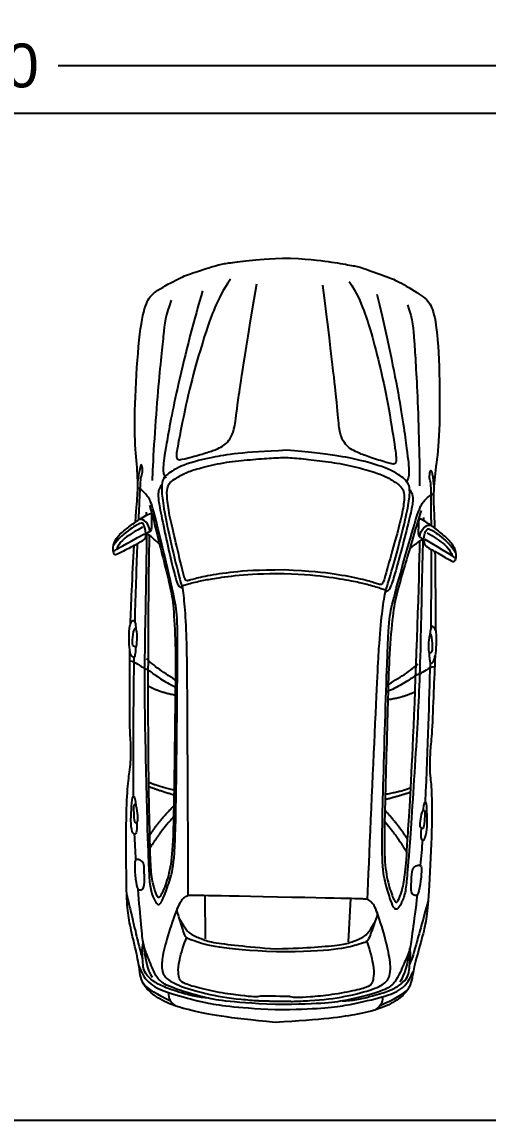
# Model space of a CAD drawing. Header units: millimetres. Extents: x 1205.7 to 1284.3, y 625.1 to 651.5.
# Drawn here: x 1211.171 to 1213.084, y 641.948 to 646.457 of the extents above; entities that cross this region are included whole.
import ezdxf

# ---------------------------------------------------------------- set-up
doc = ezdxf.new("R2010")
doc.units = ezdxf.units.MM
doc.layers.add('dimension', color=251, linetype='Continuous')
doc.styles.get("Standard").update_dxf_attribs({"font": 'arial.ttf'})
doc.dimstyles.new('MY STYLE', dxfattribs={"dimtxt": 0.18, "dimasz": 0.18, "dimexe": 0.18, "dimexo": 0.0625, "dimgap": 0.09, "dimtad": 0, "dimtih": 1, "dimtoh": 1, "dimzin": 0, "dimdsep": 46, "dimtxsty": 'Standard', "dimcen": 0.09, "dimadec": 0, "dimazin": 0, "dimtfac": 1, "dimtofl": 0, "dimtmove": 0, "dimatfit": 3, "dimfxl": 1, "dimtolj": 1, "dimtzin": 0, "dimarcsym": 0})

# ---------------------------------------------------------------- blocks, each defined once
blk = doc.blocks.new('*D9')
at = {"layer": 'Defpoints', "color": 0, "ltscale": 0.01, "transparency": 16777216}
for p in [(1213.4951, 646.277), (1208.4968, 646.1015), (1213.4951, 646.1006)]:
    blk.add_point(p, dxfattribs=at)
at = {"layer": 'dimension', "color": 0, "lineweight": -2, "ltscale": 0.01, "transparency": 16777216}
for p, q in [((1208.4968, 646.164), (1208.4968, 646.457)), ((1213.4951, 646.1631), (1213.4951, 646.457)), ((1208.6768, 646.277), (1210.6725, 646.277)), ((1213.3151, 646.277), (1211.3194, 646.277))]:
    blk.add_line(p, q, dxfattribs=at)
at = {"layer": 'dimension', "color": 0, "ltscale": 0.01, "transparency": 16777216}
for points in [[(1208.6768, 646.307), (1208.6768, 646.247), (1208.4968, 646.277)], [(1213.3151, 646.307), (1213.3151, 646.247), (1213.4951, 646.277)]]:
    blk.add_solid(points, dxfattribs=at)
at = {"layer": 'dimension', "color": 0, "ltscale": 0.01, "transparency": 16777216, "insert": (1210.9959, 646.277), "char_height": 0.18, "attachment_point": 5}
blk.add_mtext('\\A1;5.00', dxfattribs=at)

msp = doc.modelspace()

# ---------------------------------------------------------------- linework, layer by layer
for p, q in [((1205.691, 646.0822), (1216.2917, 646.0822)), ((1205.691, 641.9485), (1216.2917, 641.9485))]:
    msp.add_line(p, q)
for points in [[(1211.9212, 642.8697), (1211.9231, 642.6918)], [(1212.519, 642.8577), (1212.5099, 642.68)]]:
    msp.add_lwpolyline(points)
for points, knots in [([(1212.8662, 644.2822), (1212.8837, 644.2721), (1212.9358, 644.2422), (1212.9421, 644.2398), (1212.9487, 644.2435), (1212.9544, 644.2698), (1212.9433, 644.3085), (1212.9142, 644.3398), (1212.8783, 644.3684), (1212.8645, 644.3789), (1212.8627, 644.4464), (1212.8578, 644.4919), (1212.8647, 644.6033), (1212.8838, 644.715), (1212.8873, 644.9517), (1212.877, 645.1975), (1212.8537, 645.2957), (1212.8219, 645.3288), (1212.7191, 645.3915), (1212.6719, 645.4101), (1212.5602, 645.4511), (1212.5334, 645.4555), (1212.4473, 645.4715), (1212.3666, 645.4816), (1212.2727, 645.4877), (1212.1786, 645.4853), (1212.0976, 645.4785), (1212.011, 645.4659), (1211.9839, 645.4627), (1211.8707, 645.4262), (1211.8228, 645.4095), (1211.7175, 645.3509), (1211.6845, 645.3191), (1211.6572, 645.2219), (1211.6371, 644.9767), (1211.6311, 644.7401), (1211.6457, 644.6277), (1211.6481, 644.5161), (1211.6414, 644.4709), (1211.6369, 644.4035), (1211.6227, 644.3936), (1211.5857, 644.3664), (1211.5554, 644.3363), (1211.5428, 644.2981), (1211.5474, 644.2716), (1211.5538, 644.2676), (1211.5602, 644.2698), (1211.6135, 644.2976), (1211.6313, 644.307), (1211.6281, 644.2478), (1211.6219, 644.119), (1211.6177, 644.0251), (1211.6163, 643.985), (1211.6154, 643.9826), (1211.6121, 643.9699), (1211.6111, 643.9458), (1211.6113, 643.9257), (1211.6114, 643.9095), (1211.6121, 643.8924), (1211.6137, 643.8795), (1211.6132, 643.8281), (1211.6147, 643.7275), (1211.6128, 643.5541), (1211.6192, 643.4954), (1211.6175, 643.4099), (1211.6137, 643.386), (1211.6027, 643.3028), (1211.5981, 643.1558), (1211.5998, 642.8837), (1211.6052, 642.7963), (1211.6202, 642.7227), (1211.6501, 642.5974), (1211.6551, 642.5523), (1211.6615, 642.5172), (1211.6911, 642.4761), (1211.7492, 642.4349), (1211.8487, 642.3984), (1212.0141, 642.3672), (1212.2098, 642.3496), (1212.406, 642.3594), (1212.5725, 642.3839), (1212.6734, 642.4164), (1212.7331, 642.4552), (1212.7643, 642.495), (1212.7721, 642.5299), (1212.7789, 642.5748), (1212.8139, 642.6988), (1212.8317, 642.7717), (1212.8407, 642.8588), (1212.8533, 643.1307), (1212.8545, 643.2777), (1212.8469, 643.3612), (1212.8441, 643.3853), (1212.8458, 643.4708), (1212.8545, 643.5292), (1212.8596, 643.7026), (1212.8651, 643.803), (1212.8667, 643.8543), (1212.8688, 643.8672), (1212.8702, 643.8843), (1212.871, 643.9004), (1212.8719, 643.9205), (1212.8719, 643.9446), (1212.8691, 643.9575), (1212.8684, 643.9599), (1212.8685, 644.0001), (1212.8681, 644.094), (1212.867, 644.2229), (1212.8662, 644.2822)], [18.626463, 18.626463, 18.626463, 18.626463, 19.37991, 20.37991, 21.37991, 22.37991, 23.37991, 24.37991, 25.066303, 25.066303, 25.066303, 26.053027, 27.053027, 28.053027, 29.053027, 30.053027, 31.053027, 32.053027, 33.053027, 34.053027, 35.053027, 36.053027, 37.053027, 38.053027, 38.053027, 38.053027, 39.053027, 40.053027, 41.053027, 42.053027, 43.053027, 44.053027, 45.053027, 46.053027, 47.053027, 48.053027, 49.053027, 50.053027, 51.039751, 51.039751, 51.039751, 51.726145, 52.726145, 53.726145, 54.726145, 55.726145, 56.726145, 57.479591, 57.479591, 57.479591, 58.106055, 58.679768, 58.679768, 58.679768, 58.973241, 59.973241, 59.973241, 59.973241, 60.776927, 60.776927, 60.776927, 61.649618, 62.649618, 63.649618, 64.649618, 65.649618, 66.649618, 67.649618, 68.649618, 69.649618, 70.649618, 71.649618, 72.649618, 73.649618, 74.649618, 75.649618, 76.649618, 77.649618, 77.649618, 77.649618, 78.649618, 79.649618, 80.649618, 81.649618, 82.649618, 83.649618, 84.649618, 85.649618, 86.649618, 87.649618, 88.649618, 89.649618, 90.649618, 91.649618, 92.649618, 93.649618, 94.522309, 94.522309, 94.522309, 95.325994, 95.325994, 95.325994, 96.325994, 96.619467, 96.619467, 96.619467, 97.193181, 97.819644, 97.819644, 97.819644, 97.819644]), ([(1211.6505, 644.4127), (1211.6517, 644.4399), (1211.6581, 644.5727), (1211.659, 644.588), (1211.6674, 644.6055), (1211.6652, 644.6413), (1211.6568, 644.6432), (1211.6464, 644.5742)], [1.781116, 1.781116, 1.781116, 1.781116, 2, 3, 4, 5, 6, 6, 6, 6]), ([(1212.8514, 644.3886), (1212.8512, 644.4158), (1212.8501, 644.5488), (1212.8498, 644.5641), (1212.8422, 644.5819), (1212.8458, 644.6177), (1212.8543, 644.6192), (1212.8619, 644.5498)], [1.781116, 1.781116, 1.781116, 1.781116, 2, 3, 4, 5, 6, 6, 6, 6]), ([(1211.6828, 644.3571), (1211.682, 644.2327), (1211.6726, 643.8403), (1211.6744, 643.5986), (1211.6866, 643.0786), (1211.6931, 642.9634), (1211.6956, 642.9006), (1211.7132, 642.8531), (1211.7259, 642.833), (1211.7385, 642.8311), (1211.7543, 642.8653), (1211.7806, 642.9372), (1211.799, 643.0148), (1211.8048, 643.2725), (1211.8108, 643.9272), (1211.8083, 644.039), (1211.7895, 644.1263), (1211.7367, 644.3502), (1211.7023, 644.488), (1211.6861, 644.5107), (1211.6601, 644.541), (1211.6466, 644.5431)], [-18.788522, -18.788522, -18.788522, -18.788522, -18, -17, -16, -15, -14, -13, -12, -11, -10, -9, -8, -7, -6, -5, -4, -3, -2, -1, 0, 0, 0, 0]), ([(1211.7453, 644.5559), (1211.7304, 644.5407), (1211.7295, 644.5067), (1211.7354, 644.4667), (1211.7614, 644.3432), (1211.788, 644.2239), (1211.8061, 644.1573), (1211.8143, 644.1404), (1211.8209, 644.1367), (1211.8267, 644.1348), (1211.8292, 644.1343)], [0, 0, 0, 0, 1, 2, 3, 4, 5, 6, 7, 7.470475, 7.470475, 7.470475, 7.470475]), ([(1212.8168, 644.3344), (1212.8126, 644.2101), (1212.8063, 643.8176), (1212.7948, 643.5761), (1212.7618, 643.057), (1212.7506, 642.9422), (1212.7456, 642.8795), (1212.7261, 642.8327), (1212.7127, 642.8132), (1212.7, 642.8118), (1212.6855, 642.8466), (1212.6621, 642.9195), (1212.6469, 642.9978), (1212.6514, 643.2555), (1212.6717, 643.9099), (1212.6787, 644.0215), (1212.7009, 644.108), (1212.7627, 644.3296), (1212.8026, 644.4659), (1212.8196, 644.488), (1212.8469, 644.5172), (1212.8605, 644.5187)], [-18.788522, -18.788522, -18.788522, -18.788522, -18, -17, -16, -15, -14, -13, -12, -11, -10, -9, -8, -7, -6, -5, -4, -3, -2, -1, 0, 0, 0, 0]), ([(1212.7624, 644.5355), (1212.7766, 644.5197), (1212.7761, 644.4857), (1212.7686, 644.446), (1212.7377, 644.3236), (1212.7063, 644.2055), (1212.6856, 644.1397), (1212.6767, 644.1231), (1212.6699, 644.1197), (1212.6641, 644.118), (1212.6616, 644.1176)], [0, 0, 0, 0, 1, 2, 3, 4, 5, 6, 7, 7.470475, 7.470475, 7.470475, 7.470475]), ([(1211.6952, 644.4729), (1211.7181, 644.3881), (1211.7587, 644.2191), (1211.785, 644.1196), (1211.7959, 644.033), (1211.8028, 643.8551), (1211.8002, 643.7062), (1211.7981, 643.511), (1211.7939, 643.1666), (1211.7875, 643.0153), (1211.7677, 642.93), (1211.7401, 642.8633), (1211.7301, 642.8598), (1211.7232, 642.8725), (1211.7074, 642.9172), (1211.6983, 642.9918), (1211.6966, 643.1096), (1211.6876, 643.4638), (1211.6908, 644.1921), (1211.6953, 644.3485)], [0, 0, 0, 0, 1, 2, 3, 4, 5, 6, 7, 8, 9, 10, 11, 12, 13, 14, 15, 16, 16.995847, 16.995847, 16.995847, 16.995847]), ([(1212.8091, 644.4505), (1212.7828, 644.3668), (1212.7354, 644.1995), (1212.7051, 644.1011), (1212.6908, 644.0151), (1212.6768, 643.8375), (1212.6734, 643.6887), (1212.6677, 643.4936), (1212.658, 643.1493), (1212.6584, 642.9978), (1212.6748, 642.9118), (1212.6997, 642.8441), (1212.7095, 642.8401), (1212.7169, 642.8526), (1212.7345, 642.8966), (1212.7466, 642.9708), (1212.753, 643.0884), (1212.7762, 643.442), (1212.8022, 644.1698), (1212.8039, 644.3263)], [0, 0, 0, 0, 1, 2, 3, 4, 5, 6, 7, 8, 9, 10, 11, 12, 13, 14, 15, 16, 16.995847, 16.995847, 16.995847, 16.995847]), ([(1211.6369, 644.4035), (1211.6435, 644.408), (1211.6701, 644.4259), (1211.7006, 644.4422), (1211.7026, 644.4383), (1211.7032, 644.4264), (1211.7037, 644.4145), (1211.7039, 644.3707), (1211.6975, 644.3642), (1211.6787, 644.3562), (1211.6779, 644.3489), (1211.6779, 644.3357), (1211.6645, 644.3259), (1211.6639, 644.3244), (1211.6371, 644.3101), (1211.6313, 644.307)], [13.686393, 13.686393, 13.686393, 13.686393, 14, 15, 16, 16, 16, 17, 18, 19, 20, 21, 22, 23, 23.246554, 23.246554, 23.246554, 23.246554]), ([(1212.8645, 644.3789), (1212.8582, 644.3837), (1212.8323, 644.4026), (1212.8024, 644.4201), (1212.8003, 644.4163), (1212.7992, 644.4044), (1212.7982, 644.3925), (1212.7963, 644.3488), (1212.8024, 644.342), (1212.8208, 644.3333), (1212.8214, 644.3259), (1212.8209, 644.3127), (1212.8339, 644.3024), (1212.8344, 644.3009), (1212.8605, 644.2856), (1212.8662, 644.2822)], [13.686393, 13.686393, 13.686393, 13.686393, 14, 15, 16, 16, 16, 17, 18, 19, 20, 21, 22, 23, 23.246554, 23.246554, 23.246554, 23.246554]), ([(1211.635, 643.9927), (1211.6353, 644.0024), (1211.6384, 644.1205), (1211.6425, 644.2306), (1211.6461, 644.3149)], [0.9515423, 0.9515423, 0.9515423, 0.9515423, 1, 1.5477522, 1.5477522, 1.5477522, 1.5477522]), ([(1212.8499, 643.9683), (1212.8501, 643.978), (1212.8517, 644.0962), (1212.852, 644.2063), (1212.8518, 644.2907)], [0.9515423, 0.9515423, 0.9515423, 0.9515423, 1, 1.5477522, 1.5477522, 1.5477522, 1.5477522]), ([(1211.8279, 644.1423), (1211.8323, 644.1166), (1211.8387, 644.0637), (1211.8467, 643.935), (1211.8488, 643.7361), (1211.8519, 643.0354), (1211.8525, 642.8688)], [0, 0, 0, 0, 1, 2, 3, 3.81504, 3.81504, 3.81504, 3.81504]), ([(1212.6632, 644.1255), (1212.6578, 644.1001), (1212.6493, 644.0475), (1212.6361, 643.9192), (1212.6261, 643.7206), (1212.5949, 643.0205), (1212.5876, 642.8541)], [0, 0, 0, 0, 1, 2, 3, 3.81504, 3.81504, 3.81504, 3.81504]), ([(1211.6163, 643.985), (1211.6183, 643.9909), (1211.6242, 643.9985), (1211.6315, 644.0019), (1211.6351, 643.9934), (1211.6376, 643.9842), (1211.6386, 643.968), (1211.6387, 643.9658)], [12.293472, 12.293472, 12.293472, 12.293472, 13, 14, 15, 16, 16.142439, 16.142439, 16.142439, 16.142439]), ([(1212.8684, 643.9599), (1212.8666, 643.9658), (1212.861, 643.9737), (1212.8539, 643.9774), (1212.8499, 643.969), (1212.847, 643.96), (1212.8454, 643.9438), (1212.8452, 643.9416)], [12.293472, 12.293472, 12.293472, 12.293472, 13, 14, 15, 16, 16.142439, 16.142439, 16.142439, 16.142439]), ([(1211.6384, 643.892), (1211.6378, 643.8809), (1211.6356, 643.8549), (1211.632, 643.8485), (1211.6253, 643.8475), (1211.6167, 643.8585), (1211.6141, 643.8763), (1211.6137, 643.8795)], [6.407262, 6.407262, 6.407262, 6.407262, 7, 8, 9, 10, 10.196314, 10.196314, 10.196314, 10.196314]), ([(1212.8425, 643.8679), (1212.8427, 643.8568), (1212.8438, 643.8306), (1212.8471, 643.8241), (1212.8538, 643.8229), (1212.8629, 643.8335), (1212.8662, 643.8512), (1212.8667, 643.8543)], [6.407262, 6.407262, 6.407262, 6.407262, 7, 8, 9, 10, 10.196314, 10.196314, 10.196314, 10.196314]), ([(1211.6423, 643.1701), (1211.6425, 643.1656), (1211.6433, 643.1373), (1211.6403, 643.1206), (1211.6263, 643.1205), (1211.6162, 643.16), (1211.6198, 643.2168), (1211.6213, 643.237), (1211.6228, 643.2573), (1211.6251, 643.2816), (1211.6347, 643.2757), (1211.6367, 643.2594), (1211.6382, 643.2398)], [3.823935, 3.823935, 3.823935, 3.823935, 4, 5, 6, 7, 8, 8, 8, 9, 10, 10.949305, 10.949305, 10.949305, 10.949305]), ([(1212.8097, 643.1467), (1212.8093, 643.1422), (1212.8073, 643.114), (1212.8097, 643.0971), (1212.8237, 643.0965), (1212.8354, 643.1355), (1212.834, 643.1924), (1212.8334, 643.2127), (1212.8327, 643.233), (1212.8314, 643.2574), (1212.8215, 643.2519), (1212.8189, 643.2356), (1212.8166, 643.2161)], [3.823935, 3.823935, 3.823935, 3.823935, 4, 5, 6, 7, 8, 8, 8, 9, 10, 10.949305, 10.949305, 10.949305, 10.949305]), ([(1211.6015, 642.8728), (1211.6203, 642.7965), (1211.6543, 642.6444), (1211.662, 642.6241), (1211.6667, 642.6102)], [0, 0, 0, 0, 1, 1.945427, 1.945427, 1.945427, 1.945427]), ([(1212.2112, 642.4222), (1212.013, 642.4321), (1211.919, 642.4504), (1211.7766, 642.4933), (1211.7342, 642.5202), (1211.7137, 642.5518), (1211.6825, 642.6321), (1211.668, 642.6682), (1211.6629, 642.7273), (1211.6522, 642.8395), (1211.6476, 642.8967)], [0, 0, 0, 0, 1, 2, 3, 4, 5, 6, 7, 7.82143, 7.82143, 7.82143, 7.82143]), ([(1212.7934, 642.8737), (1212.7866, 642.8167), (1212.7714, 642.7051), (1212.7638, 642.6462), (1212.748, 642.6107), (1212.7135, 642.5318), (1212.6918, 642.501), (1212.6484, 642.4758), (1212.5044, 642.4386), (1212.4097, 642.4241), (1212.2112, 642.4222)], [-7.82143, -7.82143, -7.82143, -7.82143, -7, -6, -5, -4, -3, -2, -1, 0, 0, 0, 0]), ([(1212.2201, 642.8639), (1211.8845, 642.8706), (1211.8525, 642.8711), (1211.8384, 642.8636), (1211.8149, 642.8403), (1211.7711, 642.7135), (1211.7454, 642.6173), (1211.7444, 642.565), (1211.7564, 642.5331), (1211.8034, 642.5028), (1211.9231, 642.4655), (1212.0345, 642.4467), (1212.1196, 642.4402), (1212.1422, 642.4386)], [0, 0, 0, 0, 1, 2, 3, 4, 5, 6, 7, 8, 9, 10, 10.417084, 10.417084, 10.417084, 10.417084]), ([(1212.2809, 642.4358), (1212.3035, 642.4365), (1212.3888, 642.4396), (1212.5008, 642.454), (1212.622, 642.4864), (1212.6701, 642.5148), (1212.6834, 642.5462), (1212.6845, 642.5985), (1212.6626, 642.6957), (1212.624, 642.8241), (1212.6015, 642.8483), (1212.5877, 642.8563), (1212.5557, 642.8571), (1212.2201, 642.8639)], [-10.417084, -10.417084, -10.417084, -10.417084, -10, -9, -8, -7, -6, -5, -4, -3, -2, -1, 0, 0, 0, 0]), ([(1212.8385, 642.848), (1212.8167, 642.7725), (1212.7766, 642.6219), (1212.7682, 642.602), (1212.7628, 642.5882)], [0, 0, 0, 0, 1, 1.945427, 1.945427, 1.945427, 1.945427])]:
    msp.add_open_spline(points, degree=3, knots=knots)
for points, degree in [([(1212.0272, 645.4007), (1211.9963, 645.3587), (1211.9582, 645.2758), (1211.9315, 645.2037), (1211.8842, 645.0502), (1211.8435, 644.8872), (1211.8075, 644.7012), (1211.8026, 644.6669), (1211.813, 644.6582), (1211.8288, 644.6606), (1211.9081, 644.6815), (1211.9576, 644.6976), (1211.9898, 644.7113), (1212.0104, 644.7259), (1212.0312, 644.7523), (1212.0449, 644.7914), (1212.0552, 644.8822), (1212.0771, 645.0303), (1212.1348, 645.3819)], 3), ([(1211.9126, 645.3534), (1211.8796, 645.2444), (1211.8012, 644.9359), (1211.7599, 644.7011), (1211.748, 644.6236), (1211.7526, 644.5953), (1211.7627, 644.5854)], 3), ([(1212.5145, 645.3909), (1212.5437, 645.3477), (1212.5785, 645.2634), (1212.6023, 645.1902), (1212.6434, 645.0349), (1212.6775, 644.8704), (1212.706, 644.6831), (1212.7095, 644.6487), (1212.6988, 644.6404), (1212.6831, 644.6435), (1212.6047, 644.6675), (1212.5559, 644.6856), (1212.5243, 644.7005), (1212.5043, 644.716), (1212.4845, 644.7432), (1212.4724, 644.7828), (1212.4657, 644.874), (1212.4499, 645.0228), (1212.4063, 645.3765)], 3), ([(1211.7842, 645.3147), (1211.7605, 645.2531), (1211.7537, 645.187), (1211.7287, 644.963), (1211.7062, 644.6311), (1211.7061, 644.5739)], 3), ([(1212.6271, 645.339), (1212.6558, 645.2288), (1212.7217, 644.9174), (1212.7536, 644.6811), (1212.7623, 644.6033), (1212.7566, 644.5751), (1212.7461, 644.5657)], 3), ([(1212.7538, 645.2953), (1212.7751, 645.2327), (1212.7792, 645.1665), (1212.7952, 644.9416), (1212.8044, 644.6091), (1212.8022, 644.5519)], 3), ([(1212.2569, 644.6982), (1212.0773, 644.6908), (1211.94, 644.67), (1211.8124, 644.6334), (1211.7575, 644.592), (1211.7477, 644.5759), (1211.7422, 644.5399), (1211.7518, 644.4665), (1211.7754, 644.3434), (1211.8203, 644.1632), (1211.8259, 644.1421), (1211.8284, 644.1418), (1211.841, 644.1468), (1211.9085, 644.1636), (1211.9512, 644.1711), (1212.052, 644.186), (1212.1618, 644.1932), (1212.2467, 644.1923)], 3), ([(1212.2467, 644.1923), (1212.3316, 644.1898), (1212.4411, 644.1782), (1212.5412, 644.1592), (1212.5836, 644.1501), (1212.6503, 644.1305), (1212.6627, 644.125), (1212.6652, 644.1253), (1212.6717, 644.1461), (1212.7237, 644.3244), (1212.7523, 644.4464), (1212.7647, 644.5194), (1212.7608, 644.5556), (1212.7516, 644.572), (1212.6984, 644.6156), (1212.5724, 644.6573), (1212.436, 644.6836), (1212.2569, 644.6982)], 3), ([(1212.247, 644.2069), (1212.138, 644.2069), (1212.0319, 644.1987), (1211.9255, 644.1823), (1211.8634, 644.1661), (1211.8499, 644.1618), (1211.8423, 644.1649), (1211.836, 644.1767), (1211.8014, 644.3288), (1211.7776, 644.422), (1211.7657, 644.5039), (1211.7661, 644.5448), (1211.7779, 644.5661), (1211.8023, 644.5841), (1211.8513, 644.6109), (1211.8975, 644.6242), (1212.0004, 644.6495), (1212.0954, 644.6589), (1212.1904, 644.6667), (1212.2355, 644.6688), (1212.2563, 644.6684)], 3), ([(1212.2563, 644.6684), (1212.2771, 644.6679), (1212.3221, 644.6641), (1212.4166, 644.6525), (1212.5112, 644.6392), (1212.6129, 644.6098), (1212.6586, 644.5947), (1212.7065, 644.566), (1212.7301, 644.547), (1212.7411, 644.5252), (1212.7398, 644.4844), (1212.7247, 644.403), (1212.6971, 644.3109), (1212.6565, 644.1602), (1212.6497, 644.1487), (1212.6421, 644.146), (1212.6287, 644.1507), (1212.5673, 644.1694), (1212.4616, 644.1901), (1212.3559, 644.2025), (1212.247, 644.2069)], 3), ([(1211.6964, 644.3645), (1211.6932, 644.3992), (1211.6721, 644.4157), (1211.654, 644.415)], 3), ([(1211.6827, 644.4323), (1211.6827, 644.4366), (1211.6826, 644.4408), (1211.6826, 644.4449)], 3), ([(1212.8199, 644.4095), (1212.8201, 644.4138), (1212.8203, 644.418), (1212.8206, 644.4221)], 3), ([(1211.6794, 644.3539), (1211.678, 644.3753), (1211.67, 644.3994), (1211.6588, 644.4005), (1211.6242, 644.3833), (1211.5641, 644.3344), (1211.547, 644.3074)], 3), ([(1211.6658, 644.3827), (1211.6128, 644.3526), (1211.5783, 644.3274), (1211.5637, 644.305), (1211.5606, 644.2921)], 3), ([(1212.8036, 644.3423), (1212.8081, 644.3768), (1212.8299, 644.3925), (1212.8479, 644.3911)], 3), ([(1212.8201, 644.331), (1212.8223, 644.3523), (1212.8313, 644.3761), (1212.8425, 644.3768), (1212.8764, 644.3582), (1212.9345, 644.3069), (1212.9505, 644.2793)], 3), ([(1211.5457, 644.2839), (1211.5606, 644.2921), (1211.593, 644.3123), (1211.6742, 644.355)], 3), ([(1211.7361, 644.3133), (1211.6954, 644.3504), (1211.6828, 644.3571)], 2), ([(1212.7618, 644.2928), (1212.8039, 644.3282), (1212.8168, 644.3344)], 2), ([(1212.9509, 644.2558), (1212.9363, 644.2645), (1212.9048, 644.286), (1212.8253, 644.3319)], 3), ([(1212.8348, 644.3593), (1212.8865, 644.3271), (1212.92, 644.3005), (1212.9337, 644.2776), (1212.9363, 644.2645)], 3), ([(1211.6252, 643.91), (1211.625, 643.8988), (1211.6277, 643.8928), (1211.6384, 643.8914), (1211.6418, 643.8929), (1211.6431, 643.9495), (1211.6382, 643.9738), (1211.6286, 643.9601), (1211.6253, 643.9212), (1211.6252, 643.91)], 3), ([(1212.8565, 643.8853), (1212.8562, 643.8741), (1212.8533, 643.8683), (1212.8425, 643.8673), (1212.8392, 643.8689), (1212.8401, 643.9255), (1212.846, 643.9496), (1212.855, 643.9355), (1212.8568, 643.8965), (1212.8565, 643.8853)], 3), ([(1211.6135, 643.8342), (1211.6271, 643.8328), (1211.6486, 643.8194), (1211.6742, 643.8022), (1211.6742, 643.8016), (1211.6836, 643.8), (1211.6941, 643.7925), (1211.7463, 643.7547), (1211.7843, 643.734), (1211.8087, 643.7226)], 3), ([(1211.629, 643.2774), (1211.6284, 643.5137), (1211.6294, 643.6939), (1211.6321, 643.8499)], 3), ([(1211.8089, 643.7495), (1211.7832, 643.7671), (1211.735, 643.7954), (1211.6928, 643.8338), (1211.6821, 643.8426)], 3), ([(1212.6665, 643.7323), (1212.6928, 643.7489), (1212.7421, 643.7752), (1212.7859, 643.8119), (1212.7969, 643.8203)], 3), ([(1212.8273, 643.2534), (1212.8374, 643.4895), (1212.8435, 643.6695), (1212.8472, 643.8256)], 3), ([(1212.8651, 643.8091), (1212.8514, 643.8083), (1212.8294, 643.7957), (1212.8031, 643.7795), (1212.8031, 643.779), (1212.7937, 643.7777), (1212.7828, 643.7707), (1212.7292, 643.7349), (1212.6904, 643.7158), (1212.6656, 643.7054)], 3), ([(1211.8002, 643.6928), (1211.736, 643.7036), (1211.6898, 643.7301)], 2), ([(1212.6728, 643.6753), (1212.7374, 643.6835), (1212.7847, 643.7082)], 2), ([(1211.7954, 643.3036), (1211.7244, 643.3191), (1211.6918, 643.3352)], 2), ([(1211.7951, 643.2823), (1211.7365, 643.3001), (1211.6921, 643.3165)], 2), ([(1212.6615, 643.2649), (1212.7207, 643.2804), (1212.7658, 643.295)], 2), ([(1212.662, 643.2862), (1212.7336, 643.2988), (1212.7668, 643.3137)], 2), ([(1211.6297, 643.2195), (1211.6295, 643.232), (1211.6292, 643.2472), (1211.6418, 643.241), (1211.6481, 643.1955), (1211.6463, 643.1707), (1211.6376, 643.1676), (1211.6308, 643.1726), (1211.63, 643.2071), (1211.6297, 643.2195)], 3), ([(1211.7943, 643.2381), (1211.7298, 643.1728), (1211.696, 643.1198)], 2), ([(1211.7934, 643.1928), (1211.7432, 643.1392), (1211.6972, 643.0668)], 2), ([(1212.6605, 643.2207), (1212.7223, 643.1529), (1212.754, 643.0986)], 2), ([(1212.8242, 643.1956), (1212.825, 643.208), (1212.8259, 643.2232), (1212.8131, 643.2175), (1212.8049, 643.1723), (1212.8057, 643.1474), (1212.8143, 643.144), (1212.8213, 643.1487), (1212.8234, 643.1832), (1212.8242, 643.1956)], 3), ([(1212.6596, 643.1755), (1212.7076, 643.1199), (1212.7507, 643.0457)], 2), ([(1211.6391, 643.0167), (1211.6369, 643.0527), (1211.6351, 643.0885), (1211.6338, 643.1218)], 3), ([(1212.8067, 642.9933), (1212.8103, 643.0292), (1212.8136, 643.0649), (1212.8162, 643.0981)], 3), ([(1211.6361, 642.9535), (1211.6344, 642.9727), (1211.6331, 643.0087), (1211.639, 643.0193), (1211.6517, 643.0184), (1211.6703, 643.007), (1211.673, 642.9884), (1211.6749, 642.9133), (1211.6694, 642.8982), (1211.6568, 642.892), (1211.6434, 642.8936), (1211.6378, 642.9343), (1211.6361, 642.9535)], 3), ([(1212.8072, 642.93), (1212.8097, 642.9491), (1212.8124, 642.985), (1212.807, 642.9958), (1212.7942, 642.9955), (1212.7752, 642.9849), (1212.7717, 642.9664), (1212.7668, 642.8914), (1212.7717, 642.8761), (1212.7841, 642.8694), (1212.7975, 642.8705), (1212.8048, 642.9109), (1212.8072, 642.93)], 3), ([(1212.2156, 642.6391), (1211.9914, 642.6473), (1211.8591, 642.6884), (1211.843, 642.6979), (1211.8369, 642.7139), (1211.8093, 642.8011), (1211.8069, 642.8123), (1211.8105, 642.8206)], 3), ([(1212.6277, 642.8043), (1212.6308, 642.7958), (1212.628, 642.7846), (1212.597, 642.6986), (1212.5902, 642.683), (1212.5737, 642.6741), (1212.4399, 642.6383), (1212.2156, 642.6391)], 3), ([(1211.818, 642.7738), (1211.8432, 642.7295), (1211.8607, 642.7119), (1211.9075, 642.6924), (1211.9464, 642.6777), (1212.0553, 642.665), (1212.1474, 642.6556), (1212.2158, 642.6517)], 3), ([(1212.2158, 642.6517), (1212.2844, 642.6528), (1212.3768, 642.6585), (1212.4861, 642.6669), (1212.5255, 642.68), (1212.573, 642.6976), (1212.5912, 642.7145), (1212.6182, 642.7577)], 3), ([(1212.2119, 642.4565), (1212.16, 642.4576), (1212.1498, 642.4578), (1212.1367, 642.4544), (1212.1301, 642.4536), (1212.0742, 642.4586), (1211.9838, 642.4705), (1211.8778, 642.4946), (1211.827, 642.5129), (1211.8171, 642.5256), (1211.8124, 642.552), (1211.8129, 642.5966), (1211.8357, 642.6688), (1211.8478, 642.7008)], 3), ([(1211.9379, 642.4484), (1211.8974, 642.4505), (1211.8159, 642.4726), (1211.7543, 642.4943), (1211.7056, 642.519), (1211.6761, 642.5508), (1211.6681, 642.5773), (1211.6676, 642.6077), (1211.6629, 642.6506), (1211.669, 642.6756)], 3), ([(1211.669, 642.6756), (1211.6733, 642.6172), (1211.6875, 642.5616), (1211.7051, 642.5353)], 3), ([(1212.5855, 642.686), (1212.5963, 642.6535), (1212.6162, 642.5805), (1212.6149, 642.5359), (1212.6092, 642.5097), (1212.5988, 642.4974), (1212.5473, 642.4812), (1212.4404, 642.4614), (1212.3496, 642.4531), (1212.2935, 642.4504), (1212.287, 642.4514), (1212.274, 642.4553), (1212.2639, 642.4555), (1212.2119, 642.4565)], 3), ([(1212.4853, 642.4374), (1212.526, 642.4379), (1212.6083, 642.4568), (1212.6707, 642.4759), (1212.7203, 642.4987), (1212.7511, 642.5293), (1212.7602, 642.5554), (1212.7619, 642.5857), (1212.7683, 642.6285), (1212.7632, 642.6537)], 3), ([(1212.7632, 642.6537), (1212.7566, 642.5955), (1212.7401, 642.5405), (1212.7215, 642.515)], 3), ([(1211.6514, 642.5811), (1211.6677, 642.5362), (1211.7045, 642.4962), (1211.778, 642.4695), (1211.9178, 642.4287), (1212.0397, 642.4107), (1212.2108, 642.4021)], 3), ([(1212.2108, 642.4021), (1212.3821, 642.4038), (1212.5046, 642.417), (1212.646, 642.4521), (1212.7205, 642.4758), (1212.7589, 642.5143), (1212.777, 642.5586)], 3), ([(1211.7813, 642.4364), (1211.7297, 642.4617), (1211.6856, 642.4865), (1211.6686, 642.5099)], 3), ([(1211.7732, 642.4722), (1211.771, 642.4445), (1211.781, 642.4317), (1211.8042, 642.4161)], 3), ([(1212.6414, 642.4192), (1212.6939, 642.4424), (1212.739, 642.4654), (1212.7569, 642.488)], 3), ([(1212.1422, 642.4386), (1212.1768, 642.4375), (1212.2115, 642.4364)], 2), ([(1212.2115, 642.4364), (1212.2462, 642.4361), (1212.2809, 642.4358)], 2), ([(1212.6509, 642.4546), (1212.652, 642.4269), (1212.6415, 642.4145), (1212.6177, 642.3998)], 3)]:
    msp.add_open_spline(points, degree=degree)

# ---------------------------------------------------------------- dimensions: what is measured, and where the dimension line sits
at = {"layer": 'dimension', "ltscale": 0.01}
dim = msp.add_linear_dim(base=(1213.4951, 646.277), p1=(1208.4968, 646.1015), p2=(1213.4951, 646.1006), dimstyle='MY STYLE', dxfattribs=at)
dim.commit()
dim.dimension.update_dxf_attribs({"geometry": '*D9', "text_midpoint": (1210.9959, 646.277)})

doc.saveas('drawing.dxf')
